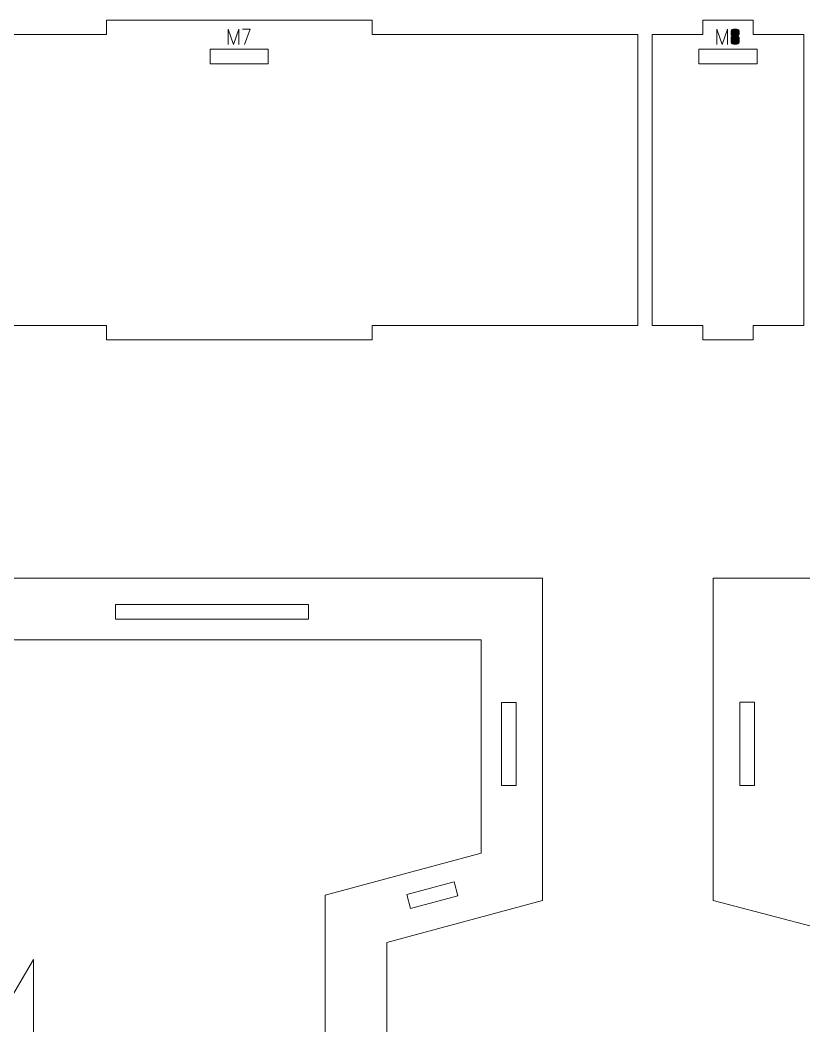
# Model space of a CAD drawing. Header units: centimetres. Extents: x -250 to 250, y -508 to 508.
# Drawn here: x -187.87 to -171.69, y -487.23 to -466.47 of the extents above; entities that cross this region are included whole.
import ezdxf

# ---------------------------------------------------------------- set-up
doc = ezdxf.new("R2010")
doc.units = ezdxf.units.CM
doc.header["$MEASUREMENT"] = 0
doc.layers.add('Capa 1', color=7, linetype='Continuous')

msp = doc.modelspace()

# ---------------------------------------------------------------- hatches: boundary and pattern name
at = {"layer": 'Capa 1', "true_color": 0x3e4095}
h = msp.add_hatch(color=175, dxfattribs=at)
edge = h.paths.add_edge_path()
edge.add_spline(control_points=[(-183.57094, -466.9741), (-183.57094, -466.9741), (-183.57094, -466.65766), (-183.57094, -466.65766), (-183.57094, -466.65766), (-183.46179, -466.9741), (-183.46179, -466.9741), (-183.46179, -466.9741), (-183.3531, -466.65766), (-183.3531, -466.65766), (-183.3531, -466.65766), (-183.3531, -466.9741), (-183.3531, -466.9741), (-183.3531, -466.9741), (-183.3531, -466.65766), (-183.3531, -466.65766), (-183.3531, -466.65766), (-183.46179, -466.9741), (-183.46179, -466.9741), (-183.46179, -466.9741), (-183.57094, -466.65766), (-183.57094, -466.65766), (-183.57094, -466.65766), (-183.57094, -466.9741), (-183.57094, -466.9741)], knot_values=[0, 0, 0, 0, 0.125, 0.125, 0.125, 0.25, 0.25, 0.25, 0.375, 0.375, 0.375, 0.5, 0.5, 0.5, 0.625, 0.625, 0.625, 0.75, 0.75, 0.75, 0.875, 0.875, 0.875, 1, 1, 1, 1], degree=3, periodic=1)
h = msp.add_hatch(color=175, dxfattribs=at)
edge = h.paths.add_edge_path()
edge.add_spline(control_points=[(-183.23891, -466.9741), (-183.23891, -466.9741), (-183.11783, -466.65766), (-183.11783, -466.65766), (-183.11783, -466.65766), (-183.27743, -466.65766), (-183.27743, -466.65766), (-183.27743, -466.65766), (-183.11783, -466.65766), (-183.11783, -466.65766), (-183.11783, -466.65766), (-183.23891, -466.9741), (-183.23891, -466.9741)], knot_values=[0, 0, 0, 0, 0.25, 0.25, 0.25, 0.5, 0.5, 0.5, 0.75, 0.75, 0.75, 1, 1, 1, 1], degree=3, periodic=1)
h = msp.add_hatch(color=175, dxfattribs=at)
edge = h.paths.add_edge_path()
edge.add_spline(control_points=[(-173.48388, -466.9741), (-173.48388, -466.9741), (-173.48388, -466.65766), (-173.48388, -466.65766), (-173.48388, -466.65766), (-173.37473, -466.9741), (-173.37473, -466.9741), (-173.37473, -466.9741), (-173.26604, -466.65766), (-173.26604, -466.65766), (-173.26604, -466.65766), (-173.26604, -466.9741), (-173.26604, -466.9741), (-173.26604, -466.9741), (-173.26604, -466.65766), (-173.26604, -466.65766), (-173.26604, -466.65766), (-173.37473, -466.9741), (-173.37473, -466.9741), (-173.37473, -466.9741), (-173.48388, -466.65766), (-173.48388, -466.65766), (-173.48388, -466.65766), (-173.48388, -466.9741), (-173.48388, -466.9741)], knot_values=[0, 0, 0, 0, 0.125, 0.125, 0.125, 0.25, 0.25, 0.25, 0.375, 0.375, 0.375, 0.5, 0.5, 0.5, 0.625, 0.625, 0.625, 0.75, 0.75, 0.75, 0.875, 0.875, 0.875, 1, 1, 1, 1], degree=3, periodic=1)
h = msp.add_hatch(color=175, dxfattribs=at)
edge = h.paths.add_edge_path()
edge.add_spline(control_points=[(-173.19037, -466.76727), (-173.19037, -466.77522), (-173.18471, -466.7824), (-173.1734, -466.78882), (-173.16209, -466.79524), (-173.14023, -466.79952), (-173.10782, -466.80166), (-173.07541, -466.79952), (-173.05355, -466.79524), (-173.04224, -466.78882), (-173.03093, -466.7824), (-173.02527, -466.77522), (-173.02527, -466.76727), (-173.02527, -466.76727), (-173.02527, -466.69297), (-173.02527, -466.69297), (-173.02527, -466.68319), (-173.03314, -466.67486), (-173.04889, -466.66798), (-173.06463, -466.6611), (-173.08428, -466.65766), (-173.10782, -466.65766), (-173.13136, -466.65766), (-173.15101, -466.6611), (-173.16675, -466.66798), (-173.1825, -466.67486), (-173.19037, -466.68319), (-173.19037, -466.69297), (-173.19037, -466.69297), (-173.19037, -466.76727), (-173.19037, -466.76727)], knot_values=[0, 0, 0, 0, 0.1, 0.1, 0.1, 0.2, 0.2, 0.2, 0.3, 0.3, 0.3, 0.4, 0.4, 0.4, 0.5, 0.5, 0.5, 0.6, 0.6, 0.6, 0.7, 0.7, 0.7, 0.8, 0.8, 0.8, 0.9, 0.9, 0.9, 1, 1, 1, 1], degree=3, periodic=1)
h = msp.add_hatch(color=175, dxfattribs=at)
edge = h.paths.add_edge_path()
edge.add_spline(control_points=[(-173.10782, -466.9741), (-173.13136, -466.9741), (-173.15101, -466.97066), (-173.16675, -466.96378), (-173.1825, -466.9569), (-173.19037, -466.94857), (-173.19037, -466.93879), (-173.19037, -466.93879), (-173.19037, -466.8356), (-173.19037, -466.8356), (-173.19037, -466.82734), (-173.18471, -466.82016), (-173.1734, -466.81405), (-173.16209, -466.80793), (-173.14023, -466.8038), (-173.10782, -466.80166), (-173.14023, -466.79952), (-173.16209, -466.79524), (-173.1734, -466.78882), (-173.18471, -466.7824), (-173.19037, -466.77522), (-173.19037, -466.76727), (-173.19037, -466.76727), (-173.19037, -466.69297), (-173.19037, -466.69297), (-173.19037, -466.68319), (-173.1825, -466.67486), (-173.16675, -466.66798), (-173.15101, -466.6611), (-173.13136, -466.65766), (-173.10782, -466.65766), (-173.08428, -466.65766), (-173.06463, -466.6611), (-173.04889, -466.66798), (-173.03314, -466.67486), (-173.02527, -466.68319), (-173.02527, -466.69297), (-173.02527, -466.69297), (-173.02527, -466.76727), (-173.02527, -466.76727), (-173.02527, -466.77522), (-173.03093, -466.7824), (-173.04224, -466.78882), (-173.05355, -466.79524), (-173.07541, -466.79952), (-173.10782, -466.80166), (-173.07541, -466.8038), (-173.05355, -466.80793), (-173.04224, -466.81405), (-173.03093, -466.82016), (-173.02527, -466.82734), (-173.02527, -466.8356), (-173.02527, -466.8356), (-173.02527, -466.93879), (-173.02527, -466.93879), (-173.02527, -466.94857), (-173.03314, -466.9569), (-173.04889, -466.96378), (-173.06463, -466.97066), (-173.08428, -466.9741), (-173.10782, -466.9741)], knot_values=[0, 0, 0, 0, 0.05, 0.05, 0.05, 0.1, 0.1, 0.1, 0.15, 0.15, 0.15, 0.2, 0.2, 0.2, 0.25, 0.25, 0.25, 0.3, 0.3, 0.3, 0.35, 0.35, 0.35, 0.4, 0.4, 0.4, 0.45, 0.45, 0.45, 0.5, 0.5, 0.5, 0.55, 0.55, 0.55, 0.6, 0.6, 0.6, 0.65, 0.65, 0.65, 0.7, 0.7, 0.7, 0.75, 0.75, 0.75, 0.8, 0.8, 0.8, 0.85, 0.85, 0.85, 0.9, 0.9, 0.9, 0.95, 0.95, 0.95, 1, 1, 1, 1], degree=3, periodic=1)
h = msp.add_hatch(color=175, dxfattribs=at)
edge = h.paths.add_edge_path()
edge.add_spline(control_points=[(-173.19037, -466.93879), (-173.19037, -466.94857), (-173.1825, -466.9569), (-173.16675, -466.96378), (-173.15101, -466.97066), (-173.13136, -466.9741), (-173.10782, -466.9741), (-173.08428, -466.9741), (-173.06463, -466.97066), (-173.04889, -466.96378), (-173.03314, -466.9569), (-173.02527, -466.94857), (-173.02527, -466.93879), (-173.02527, -466.93879), (-173.02527, -466.8356), (-173.02527, -466.8356), (-173.02527, -466.82734), (-173.03093, -466.82016), (-173.04224, -466.81405), (-173.05355, -466.80793), (-173.07541, -466.8038), (-173.10782, -466.80166), (-173.14023, -466.8038), (-173.16209, -466.80793), (-173.1734, -466.81405), (-173.18471, -466.82016), (-173.19037, -466.82734), (-173.19037, -466.8356), (-173.19037, -466.8356), (-173.19037, -466.93879), (-173.19037, -466.93879)], knot_values=[0, 0, 0, 0, 0.1, 0.1, 0.1, 0.2, 0.2, 0.2, 0.3, 0.3, 0.3, 0.4, 0.4, 0.4, 0.5, 0.5, 0.5, 0.6, 0.6, 0.6, 0.7, 0.7, 0.7, 0.8, 0.8, 0.8, 0.9, 0.9, 0.9, 1, 1, 1, 1], degree=3, periodic=1)

# ---------------------------------------------------------------- linework, layer by layer
at = {"layer": 'Capa 1', "color": 240, "lineweight": 9}
for points, knots in [([(-191.57083, -466.7741), (-191.57083, -466.7741), (-191.57083, -472.7741), (-191.57083, -472.7741), (-191.57083, -472.7741), (-186.08653, -472.7741), (-186.08653, -472.7741), (-186.08653, -472.7741), (-186.08653, -473.0741), (-186.08653, -473.0741), (-186.08653, -473.0741), (-180.60223, -473.0741), (-180.60223, -473.0741), (-180.60223, -473.0741), (-180.60223, -472.7741), (-180.60223, -472.7741), (-180.60223, -472.7741), (-175.11793, -472.7741), (-175.11793, -472.7741), (-175.11793, -472.7741), (-175.11793, -466.7741), (-175.11793, -466.7741), (-175.11793, -466.7741), (-180.60223, -466.7741), (-180.60223, -466.7741), (-180.60223, -466.7741), (-180.60223, -466.4741), (-180.60223, -466.4741), (-180.60223, -466.4741), (-186.08653, -466.4741), (-186.08653, -466.4741), (-186.08653, -466.4741), (-186.08653, -466.7741), (-186.08653, -466.7741), (-186.08653, -466.7741), (-191.57083, -466.7741), (-191.57083, -466.7741)], [0, 0, 0, 0, 0.08333333, 0.08333333, 0.08333333, 0.16666667, 0.16666667, 0.16666667, 0.25, 0.25, 0.25, 0.33333333, 0.33333333, 0.33333333, 0.41666667, 0.41666667, 0.41666667, 0.5, 0.5, 0.5, 0.58333333, 0.58333333, 0.58333333, 0.66666667, 0.66666667, 0.66666667, 0.75, 0.75, 0.75, 0.83333333, 0.83333333, 0.83333333, 0.91666667, 0.91666667, 0.91666667, 1, 1, 1, 1]), ([(-174.81793, -466.7741), (-174.81793, -466.7741), (-174.81793, -472.7741), (-174.81793, -472.7741), (-174.81793, -472.7741), (-173.77569, -472.7741), (-173.77569, -472.7741), (-173.77569, -472.7741), (-173.77569, -473.0741), (-173.77569, -473.0741), (-173.77569, -473.0741), (-172.73345, -473.0741), (-172.73345, -473.0741), (-172.73345, -473.0741), (-172.73345, -472.7741), (-172.73345, -472.7741), (-172.73345, -472.7741), (-171.6912, -472.7741), (-171.6912, -472.7741), (-171.6912, -472.7741), (-171.6912, -466.7741), (-171.6912, -466.7741), (-171.6912, -466.7741), (-172.73345, -466.7741), (-172.73345, -466.7741), (-172.73345, -466.7741), (-172.73345, -466.4741), (-172.73345, -466.4741), (-172.73345, -466.4741), (-173.77569, -466.4741), (-173.77569, -466.4741), (-173.77569, -466.4741), (-173.77569, -466.7741), (-173.77569, -466.7741), (-173.77569, -466.7741), (-174.81793, -466.7741), (-174.81793, -466.7741)], [0, 0, 0, 0, 0.08333333, 0.08333333, 0.08333333, 0.16666667, 0.16666667, 0.16666667, 0.25, 0.25, 0.25, 0.33333333, 0.33333333, 0.33333333, 0.41666667, 0.41666667, 0.41666667, 0.5, 0.5, 0.5, 0.58333333, 0.58333333, 0.58333333, 0.66666667, 0.66666667, 0.66666667, 0.75, 0.75, 0.75, 0.83333333, 0.83333333, 0.83333333, 0.91666667, 0.91666667, 0.91666667, 1, 1, 1, 1]), ([(-183.94438, -467.374), (-183.94438, -467.374), (-182.74438, -467.374), (-182.74438, -467.374), (-182.74438, -467.374), (-182.74438, -467.074), (-182.74438, -467.074), (-182.74438, -467.074), (-183.94438, -467.074), (-183.94438, -467.074), (-183.94438, -467.074), (-183.94438, -467.374), (-183.94438, -467.374)], [0, 0, 0, 0, 0.25, 0.25, 0.25, 0.5, 0.5, 0.5, 0.75, 0.75, 0.75, 1, 1, 1, 1]), ([(-173.85456, -467.374), (-173.85456, -467.374), (-172.65456, -467.374), (-172.65456, -467.374), (-172.65456, -467.374), (-172.65456, -467.074), (-172.65456, -467.074), (-172.65456, -467.074), (-173.85456, -467.074), (-173.85456, -467.074), (-173.85456, -467.074), (-173.85456, -467.374), (-173.85456, -467.374)], [0, 0, 0, 0, 0.25, 0.25, 0.25, 0.5, 0.5, 0.5, 0.75, 0.75, 0.75, 1, 1, 1, 1]), ([(-177.08089, -477.98769), (-177.08089, -477.98769), (-177.08089, -484.63986), (-177.08089, -484.63986), (-177.08089, -484.63986), (-180.29828, -485.50943), (-180.29828, -485.50943), (-180.29828, -485.50943), (-180.29828, -500.94421), (-180.29828, -500.94421), (-180.29828, -500.94421), (-177.08089, -501.81378), (-177.08089, -501.81378), (-177.08089, -501.81378), (-177.08089, -507.98769), (-177.08089, -507.98769), (-177.08089, -507.98769), (-193.03741, -507.98769), (-193.03741, -507.98769), (-193.03741, -507.98769), (-193.03741, -501.85726), (-193.03741, -501.85726), (-193.03741, -501.85726), (-188.8635, -500.59639), (-188.8635, -500.59639), (-188.8635, -500.59639), (-188.8635, -490.55291), (-188.8635, -490.55291), (-188.8635, -490.55291), (-194.34177, -499.90073), (-194.34177, -499.90073), (-194.34177, -499.90073), (-197.73306, -499.90073), (-197.73306, -499.90073), (-197.73306, -499.90073), (-201.95045, -492.68334), (-201.95045, -492.68334), (-201.95045, -492.68334), (-203.21133, -492.68334), (-203.21133, -492.68334), (-203.21133, -492.68334), (-203.21133, -500.94421), (-203.21133, -500.94421), (-203.21133, -500.94421), (-199.03741, -501.85726), (-199.03741, -501.85726), (-199.03741, -501.85726), (-199.03741, -507.98769), (-199.03741, -507.98769), (-199.03741, -507.98769), (-214.99394, -507.98769), (-214.99394, -507.98769), (-214.99394, -507.98769), (-214.99394, -501.81378), (-214.99394, -501.81378), (-214.99394, -501.81378), (-211.68959, -500.94421), (-211.68959, -500.94421), (-211.68959, -500.94421), (-211.68959, -485.50943), (-211.68959, -485.50943), (-211.68959, -485.50943), (-214.99394, -484.63986), (-214.99394, -484.63986), (-214.99394, -484.63986), (-214.99394, -477.98769), (-214.99394, -477.98769), (-214.99394, -477.98769), (-200.73307, -477.98769), (-200.73307, -477.98769), (-200.73307, -477.98769), (-195.60263, -487.33552), (-195.60263, -487.33552), (-195.60263, -487.33552), (-190.38524, -477.98769), (-190.38524, -477.98769), (-190.38524, -477.98769), (-177.08089, -477.98769), (-177.08089, -477.98769)], [0, 0, 0, 0, 0.03846154, 0.03846154, 0.03846154, 0.07692308, 0.07692308, 0.07692308, 0.11538462, 0.11538462, 0.11538462, 0.15384615, 0.15384615, 0.15384615, 0.19230769, 0.19230769, 0.19230769, 0.23076923, 0.23076923, 0.23076923, 0.26923077, 0.26923077, 0.26923077, 0.30769231, 0.30769231, 0.30769231, 0.34615385, 0.34615385, 0.34615385, 0.38461538, 0.38461538, 0.38461538, 0.42307692, 0.42307692, 0.42307692, 0.46153846, 0.46153846, 0.46153846, 0.5, 0.5, 0.5, 0.53846154, 0.53846154, 0.53846154, 0.57692308, 0.57692308, 0.57692308, 0.61538462, 0.61538462, 0.61538462, 0.65384615, 0.65384615, 0.65384615, 0.69230769, 0.69230769, 0.69230769, 0.73076923, 0.73076923, 0.73076923, 0.76923077, 0.76923077, 0.76923077, 0.80769231, 0.80769231, 0.80769231, 0.84615385, 0.84615385, 0.84615385, 0.88461538, 0.88461538, 0.88461538, 0.92307692, 0.92307692, 0.92307692, 0.96153846, 0.96153846, 0.96153846, 1, 1, 1, 1]), ([(-135.64588, -477.98769), (-135.64588, -477.98769), (-135.64588, -484.63986), (-135.64588, -484.63986), (-135.64588, -484.63986), (-138.86327, -485.50943), (-138.86327, -485.50943), (-138.86327, -485.50943), (-138.86327, -500.94421), (-138.86327, -500.94421), (-138.86327, -500.94421), (-135.64588, -501.81378), (-135.64588, -501.81378), (-135.64588, -501.81378), (-135.64588, -507.98769), (-135.64588, -507.98769), (-135.64588, -507.98769), (-151.6024, -507.98769), (-151.6024, -507.98769), (-151.6024, -507.98769), (-151.6024, -501.85726), (-151.6024, -501.85726), (-151.6024, -501.85726), (-147.42849, -500.59639), (-147.42849, -500.59639), (-147.42849, -500.59639), (-147.42849, -490.55291), (-147.42849, -490.55291), (-147.42849, -490.55291), (-152.90676, -499.90073), (-152.90676, -499.90073), (-152.90676, -499.90073), (-156.29805, -499.90073), (-156.29805, -499.90073), (-156.29805, -499.90073), (-160.51544, -492.68334), (-160.51544, -492.68334), (-160.51544, -492.68334), (-161.77632, -492.68334), (-161.77632, -492.68334), (-161.77632, -492.68334), (-161.77632, -500.94421), (-161.77632, -500.94421), (-161.77632, -500.94421), (-157.6024, -501.85726), (-157.6024, -501.85726), (-157.6024, -501.85726), (-157.6024, -507.98769), (-157.6024, -507.98769), (-157.6024, -507.98769), (-173.55893, -507.98769), (-173.55893, -507.98769), (-173.55893, -507.98769), (-173.55893, -501.81378), (-173.55893, -501.81378), (-173.55893, -501.81378), (-170.25458, -500.94421), (-170.25458, -500.94421), (-170.25458, -500.94421), (-170.25458, -485.50943), (-170.25458, -485.50943), (-170.25458, -485.50943), (-173.55893, -484.63986), (-173.55893, -484.63986), (-173.55893, -484.63986), (-173.55893, -477.98769), (-173.55893, -477.98769), (-173.55893, -477.98769), (-159.29806, -477.98769), (-159.29806, -477.98769), (-159.29806, -477.98769), (-154.16762, -487.33552), (-154.16762, -487.33552), (-154.16762, -487.33552), (-148.95023, -477.98769), (-148.95023, -477.98769), (-148.95023, -477.98769), (-135.64588, -477.98769), (-135.64588, -477.98769)], [0, 0, 0, 0, 0.03846154, 0.03846154, 0.03846154, 0.07692308, 0.07692308, 0.07692308, 0.11538462, 0.11538462, 0.11538462, 0.15384615, 0.15384615, 0.15384615, 0.19230769, 0.19230769, 0.19230769, 0.23076923, 0.23076923, 0.23076923, 0.26923077, 0.26923077, 0.26923077, 0.30769231, 0.30769231, 0.30769231, 0.34615385, 0.34615385, 0.34615385, 0.38461538, 0.38461538, 0.38461538, 0.42307692, 0.42307692, 0.42307692, 0.46153846, 0.46153846, 0.46153846, 0.5, 0.5, 0.5, 0.53846154, 0.53846154, 0.53846154, 0.57692308, 0.57692308, 0.57692308, 0.61538462, 0.61538462, 0.61538462, 0.65384615, 0.65384615, 0.65384615, 0.69230769, 0.69230769, 0.69230769, 0.73076923, 0.73076923, 0.73076923, 0.76923077, 0.76923077, 0.76923077, 0.80769231, 0.80769231, 0.80769231, 0.84615385, 0.84615385, 0.84615385, 0.88461538, 0.88461538, 0.88461538, 0.92307692, 0.92307692, 0.92307692, 0.96153846, 0.96153846, 0.96153846, 1, 1, 1, 1]), ([(-185.9012, -478.83622), (-185.9012, -478.83622), (-181.91531, -478.83622), (-181.91531, -478.83622), (-181.91531, -478.83622), (-181.91531, -478.53622), (-181.91531, -478.53622), (-181.91531, -478.53622), (-185.9012, -478.53622), (-185.9012, -478.53622), (-185.9012, -478.53622), (-185.9012, -478.83622), (-185.9012, -478.83622)], [0, 0, 0, 0, 0.25, 0.25, 0.25, 0.5, 0.5, 0.5, 0.75, 0.75, 0.75, 1, 1, 1, 1]), ([(-178.35368, -479.26048), (-178.35368, -479.26048), (-189.63801, -479.26048), (-189.63801, -479.26048), (-189.63801, -479.26048), (-195.61199, -489.96385), (-195.61199, -489.96385), (-195.61199, -489.96385), (-201.4864, -479.26048), (-201.4864, -479.26048), (-201.4864, -479.26048), (-213.72115, -479.26048), (-213.72115, -479.26048), (-213.72115, -479.26048), (-213.72115, -483.65868), (-213.72115, -483.65868), (-213.72115, -483.65868), (-210.4168, -484.52825), (-210.4168, -484.52825), (-210.4168, -484.52825), (-210.4168, -501.92539), (-210.4168, -501.92539), (-210.4168, -501.92539), (-213.72115, -502.79496), (-213.72115, -502.79496), (-213.72115, -502.79496), (-213.72115, -506.7149), (-213.72115, -506.7149), (-213.72115, -506.7149), (-200.3102, -506.7149), (-200.3102, -506.7149), (-200.3102, -506.7149), (-200.3102, -502.88172), (-200.3102, -502.88172), (-200.3102, -502.88172), (-204.48412, -501.96867), (-204.48412, -501.96867), (-204.48412, -501.96867), (-204.48412, -491.41055), (-204.48412, -491.41055), (-204.48412, -491.41055), (-201.22003, -491.41055), (-201.22003, -491.41055), (-201.22003, -491.41055), (-197.00264, -498.62794), (-197.00264, -498.62794), (-197.00264, -498.62794), (-195.07111, -498.62794), (-195.07111, -498.62794), (-195.07111, -498.62794), (-187.59071, -485.86379), (-187.59071, -485.86379), (-187.59071, -485.86379), (-187.59071, -501.5415), (-187.59071, -501.5415), (-187.59071, -501.5415), (-191.76462, -502.80237), (-191.76462, -502.80237), (-191.76462, -502.80237), (-191.76462, -506.7149), (-191.76462, -506.7149), (-191.76462, -506.7149), (-178.35368, -506.7149), (-178.35368, -506.7149), (-178.35368, -506.7149), (-178.35368, -502.78824), (-178.35368, -502.78824), (-178.35368, -502.78824), (-181.57107, -501.91867), (-181.57107, -501.91867), (-181.57107, -501.91867), (-181.57107, -484.53497), (-181.57107, -484.53497), (-181.57107, -484.53497), (-178.35368, -483.6654), (-178.35368, -483.6654), (-178.35368, -483.6654), (-178.35368, -479.26048), (-178.35368, -479.26048)], [0, 0, 0, 0, 0.03846154, 0.03846154, 0.03846154, 0.07692308, 0.07692308, 0.07692308, 0.11538462, 0.11538462, 0.11538462, 0.15384615, 0.15384615, 0.15384615, 0.19230769, 0.19230769, 0.19230769, 0.23076923, 0.23076923, 0.23076923, 0.26923077, 0.26923077, 0.26923077, 0.30769231, 0.30769231, 0.30769231, 0.34615385, 0.34615385, 0.34615385, 0.38461538, 0.38461538, 0.38461538, 0.42307692, 0.42307692, 0.42307692, 0.46153846, 0.46153846, 0.46153846, 0.5, 0.5, 0.5, 0.53846154, 0.53846154, 0.53846154, 0.57692308, 0.57692308, 0.57692308, 0.61538462, 0.61538462, 0.61538462, 0.65384615, 0.65384615, 0.65384615, 0.69230769, 0.69230769, 0.69230769, 0.73076923, 0.73076923, 0.73076923, 0.76923077, 0.76923077, 0.76923077, 0.80769231, 0.80769231, 0.80769231, 0.84615385, 0.84615385, 0.84615385, 0.88461538, 0.88461538, 0.88461538, 0.92307692, 0.92307692, 0.92307692, 0.96153846, 0.96153846, 0.96153846, 1, 1, 1, 1]), ([(-177.92942, -480.55422), (-177.92942, -480.55422), (-177.92942, -482.27222), (-177.92942, -482.27222), (-177.92942, -482.27222), (-177.62942, -482.27222), (-177.62942, -482.27222), (-177.62942, -482.27222), (-177.62942, -480.55422), (-177.62942, -480.55422), (-177.62942, -480.55422), (-177.92942, -480.55422), (-177.92942, -480.55422)], [0, 0, 0, 0, 0.25, 0.25, 0.25, 0.5, 0.5, 0.5, 0.75, 0.75, 0.75, 1, 1, 1, 1]), ([(-172.7104, -482.26923), (-172.7104, -482.26923), (-172.7104, -480.55273), (-172.7104, -480.55273), (-172.7104, -480.55273), (-173.0104, -480.55273), (-173.0104, -480.55273), (-173.0104, -480.55273), (-173.0104, -482.26923), (-173.0104, -482.26923), (-173.0104, -482.26923), (-172.7104, -482.26923), (-172.7104, -482.26923)], [0, 0, 0, 0, 0.25, 0.25, 0.25, 0.5, 0.5, 0.5, 0.75, 0.75, 0.75, 1, 1, 1, 1]), ([(-178.90869, -484.25489), (-178.90869, -484.25489), (-179.88796, -484.51956), (-179.88796, -484.51956), (-179.88796, -484.51956), (-179.80969, -484.80917), (-179.80969, -484.80917), (-179.80969, -484.80917), (-178.83042, -484.5445), (-178.83042, -484.5445), (-178.83042, -484.5445), (-178.90869, -484.25489), (-178.90869, -484.25489)], [0, 0, 0, 0, 0.25, 0.25, 0.25, 0.5, 0.5, 0.5, 0.75, 0.75, 0.75, 1, 1, 1, 1])]:
    msp.add_open_spline(points, degree=3, knots=knots, dxfattribs=at)
at = {"layer": 'Capa 1', "color": 114, "lineweight": 9}
for points, knots in [([(-183.57094, -466.9741), (-183.57094, -466.9741), (-183.57094, -466.65766), (-183.57094, -466.65766), (-183.57094, -466.65766), (-183.46179, -466.9741), (-183.46179, -466.9741), (-183.46179, -466.9741), (-183.3531, -466.65766), (-183.3531, -466.65766), (-183.3531, -466.65766), (-183.3531, -466.9741), (-183.3531, -466.9741), (-183.3531, -466.9741), (-183.3531, -466.65766), (-183.3531, -466.65766), (-183.3531, -466.65766), (-183.46179, -466.9741), (-183.46179, -466.9741), (-183.46179, -466.9741), (-183.57094, -466.65766), (-183.57094, -466.65766), (-183.57094, -466.65766), (-183.57094, -466.9741), (-183.57094, -466.9741)], [0, 0, 0, 0, 0.125, 0.125, 0.125, 0.25, 0.25, 0.25, 0.375, 0.375, 0.375, 0.5, 0.5, 0.5, 0.625, 0.625, 0.625, 0.75, 0.75, 0.75, 0.875, 0.875, 0.875, 1, 1, 1, 1]), ([(-183.23891, -466.9741), (-183.23891, -466.9741), (-183.11783, -466.65766), (-183.11783, -466.65766), (-183.11783, -466.65766), (-183.27743, -466.65766), (-183.27743, -466.65766), (-183.27743, -466.65766), (-183.11783, -466.65766), (-183.11783, -466.65766), (-183.11783, -466.65766), (-183.23891, -466.9741), (-183.23891, -466.9741)], [0, 0, 0, 0, 0.25, 0.25, 0.25, 0.5, 0.5, 0.5, 0.75, 0.75, 0.75, 1, 1, 1, 1]), ([(-173.48388, -466.9741), (-173.48388, -466.9741), (-173.48388, -466.65766), (-173.48388, -466.65766), (-173.48388, -466.65766), (-173.37473, -466.9741), (-173.37473, -466.9741), (-173.37473, -466.9741), (-173.26604, -466.65766), (-173.26604, -466.65766), (-173.26604, -466.65766), (-173.26604, -466.9741), (-173.26604, -466.9741), (-173.26604, -466.9741), (-173.26604, -466.65766), (-173.26604, -466.65766), (-173.26604, -466.65766), (-173.37473, -466.9741), (-173.37473, -466.9741), (-173.37473, -466.9741), (-173.48388, -466.65766), (-173.48388, -466.65766), (-173.48388, -466.65766), (-173.48388, -466.9741), (-173.48388, -466.9741)], [0, 0, 0, 0, 0.125, 0.125, 0.125, 0.25, 0.25, 0.25, 0.375, 0.375, 0.375, 0.5, 0.5, 0.5, 0.625, 0.625, 0.625, 0.75, 0.75, 0.75, 0.875, 0.875, 0.875, 1, 1, 1, 1]), ([(-173.19037, -466.76727), (-173.19037, -466.77522), (-173.18471, -466.7824), (-173.1734, -466.78882), (-173.16209, -466.79524), (-173.14023, -466.79952), (-173.10782, -466.80166), (-173.07541, -466.79952), (-173.05355, -466.79524), (-173.04224, -466.78882), (-173.03093, -466.7824), (-173.02527, -466.77522), (-173.02527, -466.76727), (-173.02527, -466.76727), (-173.02527, -466.69297), (-173.02527, -466.69297), (-173.02527, -466.68319), (-173.03314, -466.67486), (-173.04889, -466.66798), (-173.06463, -466.6611), (-173.08428, -466.65766), (-173.10782, -466.65766), (-173.13136, -466.65766), (-173.15101, -466.6611), (-173.16675, -466.66798), (-173.1825, -466.67486), (-173.19037, -466.68319), (-173.19037, -466.69297), (-173.19037, -466.69297), (-173.19037, -466.76727), (-173.19037, -466.76727)], [0, 0, 0, 0, 0.1, 0.1, 0.1, 0.2, 0.2, 0.2, 0.3, 0.3, 0.3, 0.4, 0.4, 0.4, 0.5, 0.5, 0.5, 0.6, 0.6, 0.6, 0.7, 0.7, 0.7, 0.8, 0.8, 0.8, 0.9, 0.9, 0.9, 1, 1, 1, 1]), ([(-173.10782, -466.9741), (-173.13136, -466.9741), (-173.15101, -466.97066), (-173.16675, -466.96378), (-173.1825, -466.9569), (-173.19037, -466.94857), (-173.19037, -466.93879), (-173.19037, -466.93879), (-173.19037, -466.8356), (-173.19037, -466.8356), (-173.19037, -466.82734), (-173.18471, -466.82016), (-173.1734, -466.81405), (-173.16209, -466.80793), (-173.14023, -466.8038), (-173.10782, -466.80166), (-173.14023, -466.79952), (-173.16209, -466.79524), (-173.1734, -466.78882), (-173.18471, -466.7824), (-173.19037, -466.77522), (-173.19037, -466.76727), (-173.19037, -466.76727), (-173.19037, -466.69297), (-173.19037, -466.69297), (-173.19037, -466.68319), (-173.1825, -466.67486), (-173.16675, -466.66798), (-173.15101, -466.6611), (-173.13136, -466.65766), (-173.10782, -466.65766), (-173.08428, -466.65766), (-173.06463, -466.6611), (-173.04889, -466.66798), (-173.03314, -466.67486), (-173.02527, -466.68319), (-173.02527, -466.69297), (-173.02527, -466.69297), (-173.02527, -466.76727), (-173.02527, -466.76727), (-173.02527, -466.77522), (-173.03093, -466.7824), (-173.04224, -466.78882), (-173.05355, -466.79524), (-173.07541, -466.79952), (-173.10782, -466.80166), (-173.07541, -466.8038), (-173.05355, -466.80793), (-173.04224, -466.81405), (-173.03093, -466.82016), (-173.02527, -466.82734), (-173.02527, -466.8356), (-173.02527, -466.8356), (-173.02527, -466.93879), (-173.02527, -466.93879), (-173.02527, -466.94857), (-173.03314, -466.9569), (-173.04889, -466.96378), (-173.06463, -466.97066), (-173.08428, -466.9741), (-173.10782, -466.9741)], [0, 0, 0, 0, 0.05, 0.05, 0.05, 0.1, 0.1, 0.1, 0.15, 0.15, 0.15, 0.2, 0.2, 0.2, 0.25, 0.25, 0.25, 0.3, 0.3, 0.3, 0.35, 0.35, 0.35, 0.4, 0.4, 0.4, 0.45, 0.45, 0.45, 0.5, 0.5, 0.5, 0.55, 0.55, 0.55, 0.6, 0.6, 0.6, 0.65, 0.65, 0.65, 0.7, 0.7, 0.7, 0.75, 0.75, 0.75, 0.8, 0.8, 0.8, 0.85, 0.85, 0.85, 0.9, 0.9, 0.9, 0.95, 0.95, 0.95, 1, 1, 1, 1]), ([(-173.19037, -466.93879), (-173.19037, -466.94857), (-173.1825, -466.9569), (-173.16675, -466.96378), (-173.15101, -466.97066), (-173.13136, -466.9741), (-173.10782, -466.9741), (-173.08428, -466.9741), (-173.06463, -466.97066), (-173.04889, -466.96378), (-173.03314, -466.9569), (-173.02527, -466.94857), (-173.02527, -466.93879), (-173.02527, -466.93879), (-173.02527, -466.8356), (-173.02527, -466.8356), (-173.02527, -466.82734), (-173.03093, -466.82016), (-173.04224, -466.81405), (-173.05355, -466.80793), (-173.07541, -466.8038), (-173.10782, -466.80166), (-173.14023, -466.8038), (-173.16209, -466.80793), (-173.1734, -466.81405), (-173.18471, -466.82016), (-173.19037, -466.82734), (-173.19037, -466.8356), (-173.19037, -466.8356), (-173.19037, -466.93879), (-173.19037, -466.93879)], [0, 0, 0, 0, 0.1, 0.1, 0.1, 0.2, 0.2, 0.2, 0.3, 0.3, 0.3, 0.4, 0.4, 0.4, 0.5, 0.5, 0.5, 0.6, 0.6, 0.6, 0.7, 0.7, 0.7, 0.8, 0.8, 0.8, 0.9, 0.9, 0.9, 1, 1, 1, 1])]:
    msp.add_open_spline(points, degree=3, knots=knots, dxfattribs=at)

doc.saveas('drawing.dxf')
